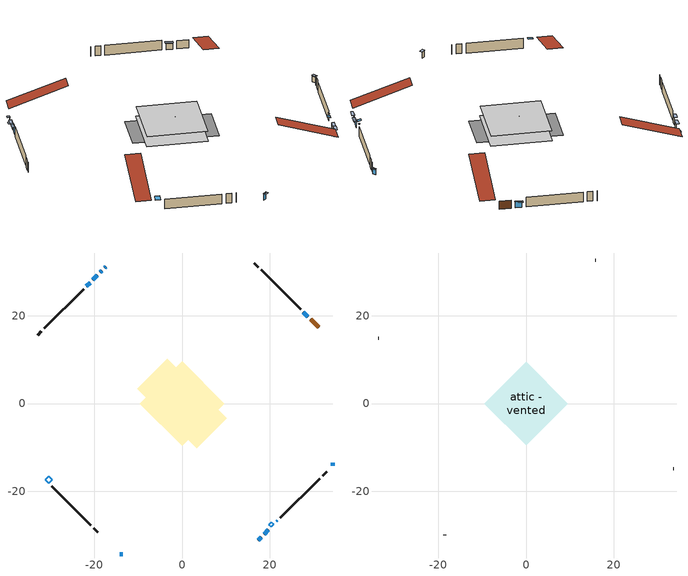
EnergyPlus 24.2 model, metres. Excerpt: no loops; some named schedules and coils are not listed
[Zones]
conditioned space
 floor adiabatic (AdiabaticFloorConstruction): -9.65,0 0,9.65 9.65,0 0,-9.65 z0
 floor foundation (Slab1 construction): -10.23,3.37 -3.37,10.23 10.23,-3.37 3.37,-10.23 z0
 wall outside (AdiabaticWallConstruction 1): 31.18,17.33 29.34,19.17 z0:2.03
 wall outside (AdiabaticWallConstruction): 17.33,-31.18 18.04,-30.46 z0:1.63; -14.21,-34.3 -13.5,-34.3 / 18.7,-29.81 19.71,-28.8 / 34.3,-14.21 34.3,-13.5 / 28.68,19.83 27.68,20.83 / -19.28,29.22 -20.29,28.22 z0:1.47; -17.33,31.18 -17.61,30.89 z0:0.92; -18.27,30.24 -18.63,29.88 z0:0.16; -20.94,27.56 -21.77,26.74 z0:1.78
 wall outside (Wall1 construction): 22.44,-26.07 31.38,-17.12 / -29.7,-18.81 -20.75,-27.75 / -22.43,26.08 -31.37,17.13 / 27.02,21.49 18.07,30.44 z0:2.44
 wall outside (Wall2 construction): 32.04,-16.47 32.94,-15.57 / -20.1,-28.41 -19.2,-29.31 / -32.03,16.48 -32.93,15.58 / 17.42,31.09 16.52,31.99 z0:2.44
 window (WindowConstruction 6): 17.33,-31.18 18.04,-30.46 z0:1.62
 window (WindowConstruction 4): -14.21,-34.3 -13.5,-34.3 z0:1.47
 window (WindowConstruction 5): 18.7,-29.81 19.71,-28.8 z0:1.47
 window (WindowConstruction 7): -17.33,31.18 -17.61,30.9 z0:0.91
 window (WindowConstruction 8): -18.27,30.24 -18.63,29.88 z0:0.15
 window (WindowConstruction): 34.3,-14.21 34.3,-13.5 z0:1.47
 window (WindowConstruction 1): 28.68,19.83 27.68,20.83 z0:1.47
 window (WindowConstruction 2): -19.28,29.22 -20.29,28.22 z0:1.47
 window (WindowConstruction 3): -20.95,27.56 -21.77,26.74 z0:1.78
 door (Door): 31.18,17.33 29.34,19.17 z0:2.03
 ceiling adiabatic (AdiabaticFloorConstruction): 0,-9.65 9.65,0 0,9.65 -9.65,0 z0
 roof outside (AdiabaticRoofConstruction): 20.95,-27.56,2.44 20.39,-27.01,2.7 19.81,-27.59,2.7 20.36,-28.15,2.44; 21.79,-26.73,2.44 21.61,-26.55,2.52 21.43,-26.74,2.52 21.6,-26.91,2.44; -30.36,-18.15,2.44 -29.57,-17.37,2.81 -30.4,-16.54,2.81 -31.18,-17.33,2.44
 skylight (SkylightConstruction): 20.95,-27.56,2.44 20.39,-27.01,2.7 19.81,-27.59,2.7 20.36,-28.15,2.44
 skylight (SkylightConstruction 1): 21.78,-26.73,2.44 21.61,-26.56,2.52 21.43,-26.74,2.52 21.6,-26.91,2.44
 skylight (SkylightConstruction 2): -30.36,-18.15,2.44 -29.57,-17.37,2.81 -30.4,-16.54,2.81 -31.18,-17.33,2.44
attic - vented
 floor to conditioned space (Floor1 construction Reversed): -9.52,0 0,9.52 9.52,0 0,-9.52 z2.44
 floor to conditioned space (Floor2 construction Reversed): -1.15,0 0,1.15 1.15,0 0,-1.15 z2.44
 wall outside (Wall3 construction): 33.59,-14.91 33.64,-14.86 / -18.54,-29.96 -18.49,-30.01 / -33.58,14.92 -33.63,14.87 / 15.86,32.65 15.81,32.69 z0:2.44
 roof outside (Roof1 construction): 16.67,-31.84,2.44 7.33,-22.5,6.84 4.87,-24.96,6.84 14.21,-34.3,2.44; -31.84,-16.67,2.44 -22.5,-7.33,6.84 -24.96,-4.87,6.84 -34.3,-14.21,2.44; -16.67,31.84,2.44 -7.33,22.5,6.84 -4.87,24.96,6.84 -14.21,34.3,2.44; 31.84,16.67,2.44 22.5,7.33,6.84 24.96,4.87,6.84 34.3,14.21,2.44
shading: 18.26,-30.25 17.12,-31.39 17.55,-31.82 18.69,-30.68 z1.92; -13.35,-34.3 -14.36,-34.3 -14.36,-34.91 -13.35,-34.91 z1.62; 19.81,-28.7 18.6,-29.91 19.03,-30.34 20.24,-29.13 z1.62; -17.72,30.79 -17.22,31.29 -17.65,31.72 -18.15,31.22 z1.06; -18.73,29.77 -18.16,30.34 -18.6,30.77 -19.16,30.21 z0.3; 34.3,-13.35 34.3,-14.36 34.91,-14.36 34.91,-13.35 z1.62; 27.57,20.94 28.79,19.72 29.22,20.15 28,21.37 z1.62; -20.39,28.11 -19.18,29.33 -19.61,29.76 -20.83,28.54 z1.62; -21.88,26.63 -20.84,27.67 -21.27,28.1 -22.31,27.06 z1.93
[Building]
Building 1: Terrain=Suburbs
[Site:Location]
Yarmouth AP_NS: Latitude {deg}=43.83; Longitude {deg}=-66.09; Time Zone {hr}=-4; Elevation {m}=43; Keep Site Location Information=Yes
[Site:GroundTemperature:Shallow]
4.08235, 2.59375, 2.47453, 3.18095, 6.01682, 8.83948, 11.2866, 12.8368, 12.9685, 11.7076, 9.32295, 6.58688
[Site:WaterMainsTemperature]
Calculation Method=Schedule; Temperature Schedule=mains temperature schedule
[Material] Roughness=Rough; Thermal Absorptance=0.9
Name | Thickness {m} | Conductivity {W/m-K} | Density {kg/m3} | Specific Heat {J/kg-K} | Solar Absorptance | Visible Absorptance
asphalt or fiberglass shingles | 0.00635 | 0.162714 | 1121.4 | 1465.45 | 0.4 | 0.4
asphalt or fiberglass shingles 1 | 0.00635 | 0.162714 | 1121.4 | 1465.45 | 0.7 | 0.7
ceiling loosefill ins | 0.254 | 0.0480833 | 16.02 | 1046.75 | 0.7 | 0.7
ceiling loosefill ins 1 | 0.0846667 | 0.0480833 | 16.02 | 1046.75 | 0.7 | 0.7
ceiling stud and cavity | 0.1397 | 0.130274 | 65.682 | 1177.47 | 0.7 | 0.7
ceiling stud and cavity 1 | 0.1397 | 0.119125 | 65.682 | 1177.47 | 0.7 | 0.7
concrete 4.0 in. | 0.1016 | 1.803125 | 2242.8 | 837.4 | 0.7 | 0.7
door material | 0.04445 | 0.053851 | 512.64 | 1214.23 | 0.7 | 0.7
exterior vertical ins | 0.0653177 | 0.029427 | 32.04 | 1214.23 | 0.7 | 0.7
floor covering | 0.0127 | 0.0433444 | 54.468 | 1339.84 | 0.6 | 0.6
floor rigid ins; roof rigid ins; wall rigid ins 1 | 0.512978 | 0.029427 | 32.04 | 1214.23 | 0.7 | 0.7
floor stud and cavity | 0.1397 | 1.75129 | 37.0049 | 1207.88 | 0.7 | 0.7
furniture material conditioned space 1 | 0.1524 | 0.115458 | 640.8 | 1214.23 | 0.6 | 0.6
gypsum board | 0.0127 | 0.160291 | 801 | 837.4 | 0.6 | 0.6
interior vertical ins | 0.025908 | 0.029427 | 32.04 | 1214.23 | 0.7 | 0.7
osb sheathing 0.5 in. | 0.0127 | 0.115458 | 512.64 | 1214.23 | 0.7 | 0.7
osb sheathing 0.75 in. | 0.01905 | 0.115458 | 512.64 | 1214.23 | 0.7 | 0.7
roof stud and cavity | 0.18415 | 1.78685 | 37.0049 | 1207.88 | 0.6 | 0.6
slab rigid ins | 0.0653415 | 0.029427 | 32.04 | 1214.23 | 0.7 | 0.7
wall rigid ins | 0.051816 | 0.029427 | 32.04 | 1214.23 | 0.7 | 0.7
wall stud and cavity | 0.1397 | 0.0799781 | 139.0536 | 1170.24 | 0.7 | 0.7
wall stud and cavity 1 | 0.1397 | 0.702165 | 139.0536 | 1170.24 | 0.7 | 0.7
wall stud and cavity 2 | 0.0889 | 6.1454 | 50.32683 | 1063.81 | 0.6 | 0.6
wall stud and cavity 3 | 0.0889 | 0.380278 | 52.3479 | 1209.89 | 0.7 | 0.7
wall stud and cavity 4 | 0.0889 | 0.391764 | 83.0341 | 1211.67 | 0.7 | 0.7
wood siding | 0.0254 | 0.102417 | 544.68 | 1172.36 | 0.4 | 0.4
wood siding 1 | 0.00254 | 0.102417 | 544.68 | 1172.36 | 0.4 | 0.4
wood siding 2; wood siding 3 | 0.0254 | 0.102417 | 544.68 | 1172.36 | 0.7 | 0.7
[WindowMaterial:SimpleGlazingSystem]
Name | U-Factor {W/m2-K} | Solar Heat Gain Coefficient
SkylightMaterial | 5.48599 | 0.7369
SkylightMaterial 1 | 5.27381 | 0.27
WindowMaterial | 2.77711 | 0.53
WindowMaterial 1 | 2.78392 | 0.68
WindowMaterial 2 | 2.918492 | 0.67
WindowMaterial 3 | 2.742474 | 0.56
WindowMaterial 4 | 2.60791 | 0.31
[Construction]
AdiabaticFloorConstruction: floor stud and cavity, floor rigid ins, osb sheathing 0.75 in., floor covering
AdiabaticRoofConstruction: asphalt or fiberglass shingles 1, roof rigid ins, osb sheathing 0.75 in., roof stud and cavity
AdiabaticWallConstruction: wood siding 2, wall rigid ins 1, wall stud and cavity 3, gypsum board
AdiabaticWallConstruction 1: wood siding 3, wall rigid ins 1, wall stud and cavity 3, gypsum board
Door: door material
Floor1 construction Reversed: gypsum board, ceiling stud and cavity, ceiling loosefill ins
Floor2 construction Reversed: gypsum board, ceiling stud and cavity 1, ceiling loosefill ins 1
furniture construction conditioned space 1: furniture material conditioned space 1
PartitionWallConstruction: gypsum board, wall stud and cavity 4, gypsum board
Roof1 construction: asphalt or fiberglass shingles
SkylightConstruction; SkylightConstruction 2: SkylightMaterial
SkylightConstruction 1: SkylightMaterial 1
Slab1 construction: slab rigid ins, concrete 4.0 in.
Wall1 construction: wood siding, wall rigid ins, osb sheathing 0.5 in., wall stud and cavity, gypsum board
Wall2 construction: wood siding, wall rigid ins, osb sheathing 0.5 in., wall stud and cavity 1, gypsum board
Wall3 construction: wood siding 1, wall stud and cavity 2
WindowConstruction; WindowConstruction 1; WindowConstruction 2; WindowConstruction 4; WindowConstruction 5: WindowMaterial
WindowConstruction 3: WindowMaterial 1
WindowConstruction 6: WindowMaterial 2
WindowConstruction 7: WindowMaterial 3
WindowConstruction 8: WindowMaterial 4
[Zone] Multiplier=1; Part of Total Floor Area=Yes
Name | Volume {m3}
attic - vented | 133.707
conditioned space | 457.8
[Space]
Name | Zone | Volume {m3}
attic - vented 1 | attic - vented | 133.707
conditioned space 1 | conditioned space | 457.8
[ZoneInfiltration:EffectiveLeakageArea]
infil attic - vented 1: Zone or Space=attic - vented 1; Schedule=Always On Discrete; Effective Air Leakage Area {cm2}=6687.48; Stack Coefficient=0.000475791; Wind Coefficient=1.47376e-05
[ZoneMixing]
whole house fan mix: Zone or Space=attic - vented; Schedule=Always On Continuous; Design Flow Rate Calculation Method=Flow/Zone; Design Flow Rate {m3/s}=0; Source Zone or Space=conditioned space
[SurfaceProperty:ExposedFoundationPerimeter]
Slab1: Exposed Perimeter Calculation Method=TotalExposedPerimeter; Total Exposed Perimeter {m}=57.851
[InternalMass] Zone or ZoneList=conditioned space; Space or SpaceList=conditioned space 1
Name | Construction | Surface Area {m2}
furniture mass conditioned space 1 | furniture construction conditioned space 1 | 149.132
partition wall mass | PartitionWallConstruction | 372.83
[Lights]
interior lighting: Zone or ZoneList or Space or SpaceList=conditioned space 1; Schedule=interior lighting schedule; Design Level Calculation Method=LightingLevel; Lighting Level {W}=343.2; Return Air Fraction=0; Fraction Radiant=0.6; Fraction Visible=0.2; Fraction Replaceable=1
[People]
occupants: Zone or ZoneList or Space or SpaceList=conditioned space 1; Number of People Schedule=occupants schedule; Number of People Calculation Method=People; Number of People=3; Fraction Radiant=0.314171; Sensible Heat Fraction=0.56303; Activity Level Schedule=occupants activity schedule; Carbon Dioxide Generation Rate {m3/s-W}=0; Enable ASHRAE 55 Comfort Warnings=No; Mean Radiant Temperature Calculation Type=EnclosureAveraged
[ElectricEquipment] Zone or ZoneList or Space or SpaceList=conditioned space 1; Design Level Calculation Method=EquipmentLevel
Name | Schedule | Design Level {W} | Fraction Latent | Fraction Radiant | Fraction Lost
clothes dryer | clothes dryer schedule | 140.772 | 0.015 | 0.081 | 0.85
clothes washer | clothes washer schedule | 32.1985 | 0.03 | 0.162 | 0.7
cooking range | cooking range schedule | 215.147 | 0.08 | 0.432 | 0.2
dishwasher | dishwasher schedule | 66.8632 | 0.3 | 0.18 | 0.4
fridge | fridge schedule | 72.9452 | 0 | 0.6 | 0
mech vent bath fan 0 | mech vent bath fan 0 schedule | 50.2 | 0 | 0 | 1
mech vent bath fan 1 | mech vent bath fan 1 schedule | 50.2 | 0 | 0 | 1
mech vent house fan | mech vent house fan schedule | 14.3333 | 0 | 0 | 1
mech vent house fan cfis | mech vent house fan cfis schedule | 0 | 0 | 0 | 0
mech vent range fan 0 | mech vent range fan 0 schedule | 57 | 0 | 0 | 1
misc plug loads | misc plug loads schedule | 494.7 | 0.045 | 0.513 | 0.1
whole house fan | Always On Discrete | 0 | 0 | 0 | 1
[OtherEquipment] Zone or ZoneList or Space or SpaceList=conditioned space 1; Design Level Calculation Method=EquipmentLevel
Name | Fuel Type | Schedule | Design Level {W} | Fraction Latent | Fraction Radiant | Fraction Lost
clothes dryer 1 | Electricity | clothes dryer schedule | 0 | 0.015 | 0.081 | 0.85
cooking range 1 | Electricity | cooking range schedule | 0 | 0.08 | 0.432 | 0.2
general water use latent | None | general water use schedule | 62.594 | 1 | 0 | 0
general water use sensible | None | general water use schedule | -61.6891 | 0 | 0.6 | 0
mech vent house fan latent load | None | Always On Discrete | 0 | 1 | 0 | 0
mech vent house fan sensible load | None | Always On Discrete | 0 | 0 | 0 | 0
water heater energy adjustment1 | Electricity | Always On Discrete | 0.01 | 0 | 0 | 1
[ZoneInfiltration:DesignFlowRate] Zone or ZoneList or Space or SpaceList=conditioned space 1; Schedule=Always On Discrete; Design Flow Rate Calculation Method=Flow/Zone; Design Flow Rate {m3/s}=0
infil flow; natural vent flow; whole house fan flow
[ZoneControl:Thermostat]
conditioned space Thermostat: Zone or ZoneList=conditioned space; Control Type Schedule=conditioned space Thermostat Schedule; Control 1=conditioned space temperature setpoint; Temperature Difference Between Cutout And Setpoint {deltaC}=0
[ThermostatSetpoint:DualSetpoint]
conditioned space temperature setpoint: Heating Setpoint Temperature Schedule=heating setpoint; Cooling Setpoint Temperature Schedule=cooling setpoint
[AirLoopHVAC:UnitarySystem]
unit heater unitary system: Control Type=Load; Controlling Zone or Thermostat Location=conditioned space; Dehumidification Control Type=None; Availability Schedule=Always On Discrete; Supply Fan=unit heater supply fan; Fan Placement=BlowThrough; Supply Air Fan Operating Mode Schedule=unit heater auto fan schedule; Heating Coil=unit heater htg coil; DX Heating Coil Sizing Ratio=1; Use DOAS DX Cooling Coil=No; Minimum Supply Air Temperature {C}=2; Latent Load Control=SensibleOnlyLoadControl; Cooling Supply Air Flow Rate Method=None; Heating Supply Air Flow Rate Method=SupplyAirFlowRate; Heating Supply Air Flow Rate {m3/s}=0.00141584; No Load Supply Air Flow Rate Method=SupplyAirFlowRate; No Load Supply Air Flow Rate {m3/s}=0; No Load Supply Air Flow Rate Control Set To Low Speed=Yes; Maximum Supply Air Temperature {C}=48.8889; Maximum Outdoor Dry-Bulb Temperature for Supplemental Heater Operation {C}=21; Ancillary On-Cycle Electric Power {W}=0; Ancillary Off-Cycle Electric Power {W}=0
[Zone equipment]
conditioned space: electric baseboard, unit heater unitary system
[Foundation:Kiva]
Foundation Kiva 1: Initial Indoor Air Temperature {C}=18; Interior Vertical Insulation Material=interior vertical ins; Interior Vertical Insulation Depth {m}=0.1016; Exterior Vertical Insulation Material=exterior vertical ins; Exterior Vertical Insulation Depth {m}=0.599999; Wall Height Above Grade {m}=0.1016; Wall Depth Below Slab {m}=0.2032
[Foundation:Kiva:Settings]
Soil Conductivity {W/m-K}=0.849921; Soil Density {kg/m3}=1842.3; Soil Specific Heat {J/kg-K}=418.7; Ground Solar Absorptivity=0.9; Ground Thermal Absorptivity=0.9; Ground Surface Roughness {m}=0.03; Far-Field Width {m}=40; Deep-Ground Boundary Condition=ZeroFlux; Deep-Ground Depth {m}=40; Minimum Cell Dimension {m}=0.2; Maximum Cell Growth Coefficient=3; Simulation Timestep=Timestep
[Exterior:Lights]
exterior lighting: Schedule=exterior lighting schedule; Design Level {W}=75.6
[EnergyManagementSystem:Sensor] Output:Variable or Output:Meter Index Key=conditioned space
Name | Output:Variable or Output:Meter
conditioned_space_clg_unmet_s | Zone Cooling Setpoint Not Met Time
conditioned_space_htg_unmet_s | Zone Heating Setpoint Not Met Time
fridge_tin_s; tin_s; tin_s_1 | Zone Mean Air Temperature
tout_s | Zone Outdoor Air Drybulb Temperature
win_s | Zone Air Humidity Ratio
[Schedule:Constant]
Name | Hourly Value
Always On Continuous; mech vent house fan schedule; mech vent house fan cfis schedule; Always On Discrete | 1
occupants activity schedule | 117.228
fridge schedule; unit heater auto fan schedule | 0
[Schedule:Week:Daily]
interior lighting schedule Week Rule - Jan1-Jan27: interior lighting schedule day, interior lighting schedule day, interior lighting schedule day, interior lighting schedule day, interior lighting schedule day, interior lighting schedule day, interior lighting schedule day, interior lighting schedule default day, interior lighting schedule default day, interior lighting schedule default day, interior lighting schedule default day, interior lighting schedule default day
interior lighting schedule Week Rule - Jan28-Feb3: interior lighting schedule day, interior lighting schedule day, interior lighting schedule day, interior lighting schedule day, interior lighting schedule day 1, interior lighting schedule day 1, interior lighting schedule day 1, interior lighting schedule default day, interior lighting schedule default day, interior lighting schedule default day, interior lighting schedule default day, interior lighting schedule default day
interior lighting schedule Week Rule - Feb4-Feb24: interior lighting schedule day 1, interior lighting schedule day 1, interior lighting schedule day 1, interior lighting schedule day 1, interior lighting schedule day 1, interior lighting schedule day 1, interior lighting schedule day 1, interior lighting schedule default day, interior lighting schedule default day, interior lighting schedule default day, interior lighting schedule default day, interior lighting schedule default day
interior lighting schedule Week Rule - Feb25-Mar3: interior lighting schedule day 1, interior lighting schedule day 1, interior lighting schedule day 1, interior lighting schedule day 1, interior lighting schedule day 2, interior lighting schedule day 2, interior lighting schedule day 2, interior lighting schedule default day, interior lighting schedule default day, interior lighting schedule default day, interior lighting schedule default day, interior lighting schedule default day
interior lighting schedule Week Rule - Mar4-Mar31: interior lighting schedule day 2, interior lighting schedule day 2, interior lighting schedule day 2, interior lighting schedule day 2, interior lighting schedule day 2, interior lighting schedule day 2, interior lighting schedule day 2, interior lighting schedule default day, interior lighting schedule default day, interior lighting schedule default day, interior lighting schedule default day, interior lighting schedule default day
interior lighting schedule Week Rule - Apr1-Apr28: interior lighting schedule day 3, interior lighting schedule day 3, interior lighting schedule day 3, interior lighting schedule day 3, interior lighting schedule day 3, interior lighting schedule day 3, interior lighting schedule day 3, interior lighting schedule default day, interior lighting schedule default day, interior lighting schedule default day, interior lighting schedule default day, interior lighting schedule default day
interior lighting schedule Week Rule - Apr29-May5: interior lighting schedule day 3, interior lighting schedule day 3, interior lighting schedule day 4, interior lighting schedule day 4, interior lighting schedule day 4, interior lighting schedule day 4, interior lighting schedule day 4, interior lighting schedule default day, interior lighting schedule default day, interior lighting schedule default day, interior lighting schedule default day, interior lighting schedule default day
interior lighting schedule Week Rule - May6-May26: interior lighting schedule day 4, interior lighting schedule day 4, interior lighting schedule day 4, interior lighting schedule day 4, interior lighting schedule day 4, interior lighting schedule day 4, interior lighting schedule day 4, interior lighting schedule default day, interior lighting schedule default day, interior lighting schedule default day, interior lighting schedule default day, interior lighting schedule default day
interior lighting schedule Week Rule - May27-Jun2: interior lighting schedule day 4, interior lighting schedule day 4, interior lighting schedule day 4, interior lighting schedule day 4, interior lighting schedule day 4, interior lighting schedule day 5, interior lighting schedule day 5, interior lighting schedule default day, interior lighting schedule default day, interior lighting schedule default day, interior lighting schedule default day, interior lighting schedule default day
interior lighting schedule Week Rule - Jun3-Jun30: interior lighting schedule day 5, interior lighting schedule day 5, interior lighting schedule day 5, interior lighting schedule day 5, interior lighting schedule day 5, interior lighting schedule day 5, interior lighting schedule day 5, interior lighting schedule default day, interior lighting schedule default day, interior lighting schedule default day, interior lighting schedule default day, interior lighting schedule default day
interior lighting schedule Week Rule - Jul1-Jul28: interior lighting schedule day 6, interior lighting schedule day 6, interior lighting schedule day 6, interior lighting schedule day 6, interior lighting schedule day 6, interior lighting schedule day 6, interior lighting schedule day 6, interior lighting schedule default day, interior lighting schedule default day, interior lighting schedule default day, interior lighting schedule default day, interior lighting schedule default day
interior lighting schedule Week Rule - Jul29-Aug4: interior lighting schedule day 6, interior lighting schedule day 6, interior lighting schedule day 6, interior lighting schedule day 7, interior lighting schedule day 7, interior lighting schedule day 7, interior lighting schedule day 7, interior lighting schedule default day, interior lighting schedule default day, interior lighting schedule default day, interior lighting schedule default day, interior lighting schedule default day
interior lighting schedule Week Rule - Aug5-Aug25: interior lighting schedule day 7, interior lighting schedule day 7, interior lighting schedule day 7, interior lighting schedule day 7, interior lighting schedule day 7, interior lighting schedule day 7, interior lighting schedule day 7, interior lighting schedule default day, interior lighting schedule default day, interior lighting schedule default day, interior lighting schedule default day, interior lighting schedule default day
interior lighting schedule Week Rule - Aug26-Sep1: interior lighting schedule day 7, interior lighting schedule day 7, interior lighting schedule day 7, interior lighting schedule day 7, interior lighting schedule day 7, interior lighting schedule day 7, interior lighting schedule day 8, interior lighting schedule default day, interior lighting schedule default day, interior lighting schedule default day, interior lighting schedule default day, interior lighting schedule default day
interior lighting schedule Week Rule - Sep2-Sep29: interior lighting schedule day 8, interior lighting schedule day 8, interior lighting schedule day 8, interior lighting schedule day 8, interior lighting schedule day 8, interior lighting schedule day 8, interior lighting schedule day 8, interior lighting schedule default day, interior lighting schedule default day, interior lighting schedule default day, interior lighting schedule default day, interior lighting schedule default day
interior lighting schedule Week Rule - Sep30-Oct6: interior lighting schedule day 8, interior lighting schedule day 9, interior lighting schedule day 9, interior lighting schedule day 9, interior lighting schedule day 9, interior lighting schedule day 9, interior lighting schedule day 9, interior lighting schedule default day, interior lighting schedule default day, interior lighting schedule default day, interior lighting schedule default day, interior lighting schedule default day
interior lighting schedule Week Rule - Oct7-Oct27: interior lighting schedule day 9, interior lighting schedule day 9, interior lighting schedule day 9, interior lighting schedule day 9, interior lighting schedule day 9, interior lighting schedule day 9, interior lighting schedule day 9, interior lighting schedule default day, interior lighting schedule default day, interior lighting schedule default day, interior lighting schedule default day, interior lighting schedule default day
interior lighting schedule Week Rule - Oct28-Nov3: interior lighting schedule day 9, interior lighting schedule day 9, interior lighting schedule day 9, interior lighting schedule day 9, interior lighting schedule day 10, interior lighting schedule day 10, interior lighting schedule day 10, interior lighting schedule default day, interior lighting schedule default day, interior lighting schedule default day, interior lighting schedule default day, interior lighting schedule default day
interior lighting schedule Week Rule - Nov4-Nov24: interior lighting schedule day 10, interior lighting schedule day 10, interior lighting schedule day 10, interior lighting schedule day 10, interior lighting schedule day 10, interior lighting schedule day 10, interior lighting schedule day 10, interior lighting schedule default day, interior lighting schedule default day, interior lighting schedule default day, interior lighting schedule default day, interior lighting schedule default day
interior lighting schedule Week Rule - Nov25-Dec1: interior lighting schedule day 10, interior lighting schedule day 10, interior lighting schedule day 10, interior lighting schedule day 10, interior lighting schedule day 10, interior lighting schedule day 10, interior lighting schedule day 11, interior lighting schedule default day, interior lighting schedule default day, interior lighting schedule default day, interior lighting schedule default day, interior lighting schedule default day
interior lighting schedule Week Rule - Dec2-Dec31: interior lighting schedule day 11, interior lighting schedule day 11, interior lighting schedule day 11, interior lighting schedule day 11, interior lighting schedule day 11, interior lighting schedule day 11, interior lighting schedule day 11, interior lighting schedule default day, interior lighting schedule default day, interior lighting schedule default day, interior lighting schedule default day, interior lighting schedule default day
occupants schedule Week Rule - Jan1-Dec31: occupants schedule day, occupants schedule day, occupants schedule day, occupants schedule day, occupants schedule day, occupants schedule day, occupants schedule day, occupants schedule default day, occupants schedule default day, occupants schedule default day, occupants schedule default day, occupants schedule default day
clothes dryer schedule Week Rule - Jan1-Dec31: clothes dryer schedule day, clothes dryer schedule day, clothes dryer schedule day, clothes dryer schedule day, clothes dryer schedule day, clothes dryer schedule day, clothes dryer schedule day, clothes dryer schedule default day, clothes dryer schedule default day, clothes dryer schedule default day, clothes dryer schedule default day, clothes dryer schedule default day
clothes washer schedule Week Rule - Jan1-Dec31: clothes washer schedule day, clothes washer schedule day, clothes washer schedule day, clothes washer schedule day, clothes washer schedule day, clothes washer schedule day, clothes washer schedule day, clothes washer schedule default day, clothes washer schedule default day, clothes washer schedule default day, clothes washer schedule default day, clothes washer schedule default day
cooking range schedule Week Rule - Jan1-Dec31: cooking range schedule day, cooking range schedule day, cooking range schedule day, cooking range schedule day, cooking range schedule day, cooking range schedule day, cooking range schedule day, cooking range schedule default day, cooking range schedule default day, cooking range schedule default day, cooking range schedule default day, cooking range schedule default day
dishwasher schedule Week Rule - Jan1-Dec31: dishwasher schedule day, dishwasher schedule day, dishwasher schedule day, dishwasher schedule day, dishwasher schedule day, dishwasher schedule day, dishwasher schedule day, dishwasher schedule default day, dishwasher schedule default day, dishwasher schedule default day, dishwasher schedule default day, dishwasher schedule default day
mech vent bath fan 0 schedule Week Rule - Jan1-Dec31: mech vent bath fan 0 schedule day, mech vent bath fan 0 schedule day, mech vent bath fan 0 schedule day, mech vent bath fan 0 schedule day, mech vent bath fan 0 schedule day, mech vent bath fan 0 schedule day, mech vent bath fan 0 schedule day, mech vent bath fan 0 schedule default day, mech vent bath fan 0 schedule default day, mech vent bath fan 0 schedule default day, mech vent bath fan 0 schedule default day, mech vent bath fan 0 schedule default day
mech vent bath fan 1 schedule Week Rule - Jan1-Dec31: mech vent bath fan 1 schedule day, mech vent bath fan 1 schedule day, mech vent bath fan 1 schedule day, mech vent bath fan 1 schedule day, mech vent bath fan 1 schedule day, mech vent bath fan 1 schedule day, mech vent bath fan 1 schedule day, mech vent bath fan 1 schedule default day, mech vent bath fan 1 schedule default day, mech vent bath fan 1 schedule default day, mech vent bath fan 1 schedule default day, mech vent bath fan 1 schedule default day
mech vent range fan 0 schedule Week Rule - Jan1-Dec31: mech vent range fan 0 schedule day, mech vent range fan 0 schedule day, mech vent range fan 0 schedule day, mech vent range fan 0 schedule day, mech vent range fan 0 schedule day, mech vent range fan 0 schedule day, mech vent range fan 0 schedule day, mech vent range fan 0 schedule default day, mech vent range fan 0 schedule default day, mech vent range fan 0 schedule default day, mech vent range fan 0 schedule default day, mech vent range fan 0 schedule default day
misc plug loads schedule Week Rule - Jan1-Dec31: misc plug loads schedule day, misc plug loads schedule day, misc plug loads schedule day, misc plug loads schedule day, misc plug loads schedule day, misc plug loads schedule day, misc plug loads schedule day, misc plug loads schedule default day, misc plug loads schedule default day, misc plug loads schedule default day, misc plug loads schedule default day, misc plug loads schedule default day
general water use schedule Week Rule - Jan1-Dec31: general water use schedule day, general water use schedule day, general water use schedule day, general water use schedule day, general water use schedule day, general water use schedule day, general water use schedule day, general water use schedule default day, general water use schedule default day, general water use schedule default day, general water use schedule default day, general water use schedule default day
exterior lighting schedule Week Rule - Jan1-Jan27: exterior lighting schedule day, exterior lighting schedule day, exterior lighting schedule day, exterior lighting schedule day, exterior lighting schedule day, exterior lighting schedule day, exterior lighting schedule day, exterior lighting schedule default day, exterior lighting schedule default day, exterior lighting schedule default day, exterior lighting schedule default day, exterior lighting schedule default day
exterior lighting schedule Week Rule - Jan28-Feb3: exterior lighting schedule day, exterior lighting schedule day, exterior lighting schedule day, exterior lighting schedule day, exterior lighting schedule day 1, exterior lighting schedule day 1, exterior lighting schedule day 1, exterior lighting schedule default day, exterior lighting schedule default day, exterior lighting schedule default day, exterior lighting schedule default day, exterior lighting schedule default day
exterior lighting schedule Week Rule - Feb4-Feb24: exterior lighting schedule day 1, exterior lighting schedule day 1, exterior lighting schedule day 1, exterior lighting schedule day 1, exterior lighting schedule day 1, exterior lighting schedule day 1, exterior lighting schedule day 1, exterior lighting schedule default day, exterior lighting schedule default day, exterior lighting schedule default day, exterior lighting schedule default day, exterior lighting schedule default day
exterior lighting schedule Week Rule - Feb25-Mar3: exterior lighting schedule day 1, exterior lighting schedule day 1, exterior lighting schedule day 1, exterior lighting schedule day 1, exterior lighting schedule day 2, exterior lighting schedule day 2, exterior lighting schedule day 2, exterior lighting schedule default day, exterior lighting schedule default day, exterior lighting schedule default day, exterior lighting schedule default day, exterior lighting schedule default day
exterior lighting schedule Week Rule - Mar4-Mar31: exterior lighting schedule day 2, exterior lighting schedule day 2, exterior lighting schedule day 2, exterior lighting schedule day 2, exterior lighting schedule day 2, exterior lighting schedule day 2, exterior lighting schedule day 2, exterior lighting schedule default day, exterior lighting schedule default day, exterior lighting schedule default day, exterior lighting schedule default day, exterior lighting schedule default day
exterior lighting schedule Week Rule - Apr1-Apr28: exterior lighting schedule day 3, exterior lighting schedule day 3, exterior lighting schedule day 3, exterior lighting schedule day 3, exterior lighting schedule day 3, exterior lighting schedule day 3, exterior lighting schedule day 3, exterior lighting schedule default day, exterior lighting schedule default day, exterior lighting schedule default day, exterior lighting schedule default day, exterior lighting schedule default day
exterior lighting schedule Week Rule - Apr29-May5: exterior lighting schedule day 3, exterior lighting schedule day 3, exterior lighting schedule day 4, exterior lighting schedule day 4, exterior lighting schedule day 4, exterior lighting schedule day 4, exterior lighting schedule day 4, exterior lighting schedule default day, exterior lighting schedule default day, exterior lighting schedule default day, exterior lighting schedule default day, exterior lighting schedule default day
exterior lighting schedule Week Rule - May6-May26: exterior lighting schedule day 4, exterior lighting schedule day 4, exterior lighting schedule day 4, exterior lighting schedule day 4, exterior lighting schedule day 4, exterior lighting schedule day 4, exterior lighting schedule day 4, exterior lighting schedule default day, exterior lighting schedule default day, exterior lighting schedule default day, exterior lighting schedule default day, exterior lighting schedule default day
exterior lighting schedule Week Rule - May27-Jun2: exterior lighting schedule day 4, exterior lighting schedule day 4, exterior lighting schedule day 4, exterior lighting schedule day 4, exterior lighting schedule day 4, exterior lighting schedule day 5, exterior lighting schedule day 5, exterior lighting schedule default day, exterior lighting schedule default day, exterior lighting schedule default day, exterior lighting schedule default day, exterior lighting schedule default day
exterior lighting schedule Week Rule - Jun3-Jun30: exterior lighting schedule day 5, exterior lighting schedule day 5, exterior lighting schedule day 5, exterior lighting schedule day 5, exterior lighting schedule day 5, exterior lighting schedule day 5, exterior lighting schedule day 5, exterior lighting schedule default day, exterior lighting schedule default day, exterior lighting schedule default day, exterior lighting schedule default day, exterior lighting schedule default day
exterior lighting schedule Week Rule - Jul1-Jul28: exterior lighting schedule day 6, exterior lighting schedule day 6, exterior lighting schedule day 6, exterior lighting schedule day 6, exterior lighting schedule day 6, exterior lighting schedule day 6, exterior lighting schedule day 6, exterior lighting schedule default day, exterior lighting schedule default day, exterior lighting schedule default day, exterior lighting schedule default day, exterior lighting schedule default day
exterior lighting schedule Week Rule - Jul29-Aug4: exterior lighting schedule day 6, exterior lighting schedule day 6, exterior lighting schedule day 6, exterior lighting schedule day 7, exterior lighting schedule day 7, exterior lighting schedule day 7, exterior lighting schedule day 7, exterior lighting schedule default day, exterior lighting schedule default day, exterior lighting schedule default day, exterior lighting schedule default day, exterior lighting schedule default day
[Schedule:Year]
interior lighting schedule: interior lighting schedule Week Rule - Jan1-Jan27, 1, 1, 1, 27, interior lighting schedule Week Rule - Jan28-Feb3, 1, 28, 2, 3, interior lighting schedule Week Rule - Feb4-Feb24, 2, 4, 2, 24, interior lighting schedule Week Rule - Feb25-Mar3, 2, 25, 3, 3, interior lighting schedule Week Rule - Mar4-Mar31, 3, 4, 3, 31, interior lighting schedule Week Rule - Apr1-Apr28, 4, 1, 4, 28, interior lighting schedule Week Rule - Apr29-May5, 4, 29, 5, 5, interior lighting schedule Week Rule - May6-May26, 5, 6, 5, 26, interior lighting schedule Week Rule - May27-Jun2, 5, 27, 6, 2, interior lighting schedule Week Rule - Jun3-Jun30, 6, 3, 6, 30, interior lighting schedule Week Rule - Jul1-Jul28, 7, 1, 7, 28, interior lighting schedule Week Rule - Jul29-Aug4, 7, 29, 8, 4, interior lighting schedule Week Rule - Aug5-Aug25, 8, 5, 8, 25, interior lighting schedule Week Rule - Aug26-Sep1, 8, 26, 9, 1, interior lighting schedule Week Rule - Sep2-Sep29, 9, 2, 9, 29, interior lighting schedule Week Rule - Sep30-Oct6, 9, 30, 10, 6, interior lighting schedule Week Rule - Oct7-Oct27, 10, 7, 10, 27, interior lighting schedule Week Rule - Oct28-Nov3, 10, 28, 11, 3, interior lighting schedule Week Rule - Nov4-Nov24, 11, 4, 11, 24, interior lighting schedule Week Rule - Nov25-Dec1, 11, 25, 12, 1, interior lighting schedule Week Rule - Dec2-Dec31, 12, 2, 12, 31
occupants schedule: occupants schedule Week Rule - Jan1-Dec31, 1, 1, 12, 31
clothes dryer schedule: clothes dryer schedule Week Rule - Jan1-Dec31, 1, 1, 12, 31
clothes washer schedule: clothes washer schedule Week Rule - Jan1-Dec31, 1, 1, 12, 31
cooking range schedule: cooking range schedule Week Rule - Jan1-Dec31, 1, 1, 12, 31
dishwasher schedule: dishwasher schedule Week Rule - Jan1-Dec31, 1, 1, 12, 31
mech vent bath fan 0 schedule: mech vent bath fan 0 schedule Week Rule - Jan1-Dec31, 1, 1, 12, 31
mech vent bath fan 1 schedule: mech vent bath fan 1 schedule Week Rule - Jan1-Dec31, 1, 1, 12, 31
mech vent range fan 0 schedule: mech vent range fan 0 schedule Week Rule - Jan1-Dec31, 1, 1, 12, 31
misc plug loads schedule: misc plug loads schedule Week Rule - Jan1-Dec31, 1, 1, 12, 31
general water use schedule: general water use schedule Week Rule - Jan1-Dec31, 1, 1, 12, 31
exterior lighting schedule: exterior lighting schedule Week Rule - Jan1-Jan27, 1, 1, 1, 27, exterior lighting schedule Week Rule - Jan28-Feb3, 1, 28, 2, 3, exterior lighting schedule Week Rule - Feb4-Feb24, 2, 4, 2, 24, exterior lighting schedule Week Rule - Feb25-Mar3, 2, 25, 3, 3, exterior lighting schedule Week Rule - Mar4-Mar31, 3, 4, 3, 31, exterior lighting schedule Week Rule - Apr1-Apr28, 4, 1, 4, 28, exterior lighting schedule Week Rule - Apr29-May5, 4, 29, 5, 5, exterior lighting schedule Week Rule - May6-May26, 5, 6, 5, 26, exterior lighting schedule Week Rule - May27-Jun2, 5, 27, 6, 2, exterior lighting schedule Week Rule - Jun3-Jun30, 6, 3, 6, 30, exterior lighting schedule Week Rule - Jul1-Jul28, 7, 1, 7, 28, exterior lighting schedule Week Rule - Jul29-Aug4, 7, 29, 8, 4, exterior lighting schedule Week Rule - Aug5-Aug25, 8, 5, 8, 25, exterior lighting schedule Week Rule - Aug26-Sep1, 8, 26, 9, 1, exterior lighting schedule Week Rule - Sep2-Sep29, 9, 2, 9, 29, exterior lighting schedule Week Rule - Sep30-Oct6, 9, 30, 10, 6, exterior lighting schedule Week Rule - Oct7-Oct27, 10, 7, 10, 27, exterior lighting schedule Week Rule - Oct28-Nov3, 10, 28, 11, 3, exterior lighting schedule Week Rule - Nov4-Nov24, 11, 4, 11, 24, exterior lighting schedule Week Rule - Nov25-Dec1, 11, 25, 12, 1, exterior lighting schedule Week Rule - Dec2-Dec31, 12, 2, 12, 31
[Schedule:Compact]
conditioned space Thermostat Schedule: Through: 12/31, For: AllDays, Until: 24:00, 4
mains temperature schedule: Through: 01/01, For: AllDays, Until: 24:00, 8.11167, Through: 01/02, For: AllDays, Until: 24:00, 8.06167, Through: 01/03, For: AllDays, Until: 24:00, 8.01222, Through: 01/04, For: AllDays, Until: 24:00, 7.96333, Through: 01/05, For: AllDays, Until: 24:00, 7.91556, Through: 01/06, For: AllDays, Until: 24:00, 7.86889, Through: 01/07, For: AllDays, Until: 24:00, 7.82278, Through: 01/08, For: AllDays, Until: 24:00, 7.77778, Through: 01/09, For: AllDays, Until: 24:00, 7.73333, Through: 01/10, For: AllDays, Until: 24:00, 7.69056, Through: 01/11, For: AllDays, Until: 24:00, 7.64778, Through: 01/12, For: AllDays, Until: 24:00, 7.60667, Through: 01/13, For: AllDays, Until: 24:00, 7.56611, Through: 01/14, For: AllDays, Until: 24:00, 7.52722, Through: 01/15, For: AllDays, Until: 24:00, 7.48833, Through: 01/16, For: AllDays, Until: 24:00, 7.45111, Through: 01/17, For: AllDays, Until: 24:00, 7.415, Through: 01/18, For: AllDays, Until: 24:00, 7.37944, Through: 01/19, For: AllDays, Until: 24:00, 7.345, Through: 01/20, For: AllDays, Until: 24:00, 7.31222, Through: 01/21, For: AllDays, Until: 24:00, 7.28, Through: 01/22, For: AllDays, Until: 24:00, 7.24889, Through: 01/23, For: AllDays, Until: 24:00, 7.21889, Through: 01/24, For: AllDays, Until: 24:00, 7.18944, Through: 01/25, For: AllDays, Until: 24:00, 7.16167, Through: 01/26, For: AllDays, Until: 24:00, 7.135, Through: 01/27, For: AllDays, Until: 24:00, 7.10944, Through: 01/28, For: AllDays, Until: 24:00, 7.085, Through: 01/29, For: AllDays, Until: 24:00, 7.06167, Through: 01/30, For: AllDays, Until: 24:00, 7.03944, Through: 01/31, For: AllDays, Until: 24:00, 7.01833, Through: 02/01, For: AllDays, Until: 24:00, 6.99833, Through: 02/02, For: AllDays, Until: 24:00, 6.97944, Through: 02/03, For: AllDays, Until: 24:00, 6.96167, Through: 02/04, For: AllDays, Until: 24:00, 6.945, Through: 02/05, For: AllDays, Until: 24:00, 6.93, Through: 02/06, For: AllDays, Until: 24:00, 6.91556, Through: 02/07, For: AllDays, Until: 24:00, 6.90278, Through: 02/08, For: AllDays, Until: 24:00, 6.89111, Through: 02/09, For: AllDays, Until: 24:00, 6.88, Through: 02/10, For: AllDays, Until: 24:00, 6.87056, Through: 02/11, For: AllDays, Until: 24:00, 6.86222, Through: 02/12, For: AllDays, Until: 24:00, 6.85556, Through: 02/13, For: AllDays, Until: 24:00, 6.84944, Through: 02/14, For: AllDays, Until: 24:00, 6.845, Through: 02/15, For: AllDays, Until: 24:00, 6.84167, Through: 02/16, For: AllDays, Until: 24:00, 6.83889, Through: 02/17, For: AllDays, Until: 24:00, 6.83778, Through: 02/18, For: AllDays, Until: 24:00, 6.83833, Through: 02/19, For: AllDays, Until: 24:00, 6.83944, Through: 02/20, For: AllDays, Until: 24:00, 6.84222, Through: 02/21, For: AllDays, Until: 24:00, 6.84556, Through: 02/22, For: AllDays, Until: 24:00, 6.85056, Through: 02/23, For: AllDays, Until: 24:00, 6.85667, Through: 02/24, For: AllDays, Until: 24:00, 6.86389, Through: 02/25, For: AllDays, Until: 24:00, 6.87222, Through: 02/26, For: AllDays, Until: 24:00, 6.88222, Through: 02/27, For: AllDays, Until: 24:00, 6.89278, Through: 02/28, For: AllDays, Until: 24:00, 6.905, Through: 03/01, For: AllDays, Until: 24:00, 6.91833, Through: 03/02, For: AllDays, Until: 24:00, 6.93278, Through: 03/03, For: AllDays, Until: 24:00, 6.94833, Through: 03/04, For: AllDays, Until: 24:00, 6.965, Through: 03/05, For: AllDays, Until: 24:00, 6.98278, Through: 03/06, For: AllDays, Until: 24:00, 7.00167, Through: 03/07, For: AllDays, Until: 24:00, 7.02222, Through: 03/08, For: AllDays, Until: 24:00, 7.04333, Through: 03/09, For: AllDays, Until: 24:00, 7.06611, Through: 03/10, For: AllDays, Until: 24:00, 7.08944, Through: 03/11, For: AllDays, Until: 24:00, 7.11444, Through: 03/12, For: AllDays, Until: 24:00, 7.14, Through: 03/13, For: AllDays, Until: 24:00, 7.16722, Through: 03/14, For: AllDays, Until: 24:00, 7.195, Through: 03/15, For: AllDays, Until: 24:00, 7.22444, Through: 03/16, For: AllDays, Until: 24:00, 7.25444, Through: 03/17, For: AllDays, Until: 24:00, 7.28556, Through: 03/18, For: AllDays, Until: 24:00, 7.31833, Through: 03/19, For: AllDays, Until: 24:00, 7.35167, Through: 03/20, For: AllDays, Until: 24:00, 7.38611, Through: 03/21, For: AllDays, Until: 24:00, 7.42167, Through: 03/22, For: AllDays, Until: 24:00, 7.45833, Through: 03/23, For: AllDays, Until: 24:00, 7.49556, Through: 03/24, For: AllDays, Until: 24:00, 7.53444, Through: 03/25, For: AllDays, Until: 24:00, 7.57389, Through: 03/26, For: AllDays, Until: 24:00, 7.61444, Through: 03/27, For: AllDays, Until: 24:00, 7.65611, Through: 03/28, For: AllDays, Until: 24:00, 7.69833, Through: 03/29, For: AllDays, Until: 24:00, 7.74167, Through: 03/30, For: AllDays, Until: 24:00, 7.78611, Through: 03/31, For: AllDays, Until: 24:00, 7.83111, Through: 04/01, For: AllDays, Until: 24:00, 7.87778, Through: 04/02, For: AllDays, Until: 24:00, 7.92444, Through: 04/03, For: AllDays, Until: 24:00, 7.97278, Through: 04/04, For: AllDays, Until: 24:00, 8.02111, Through: 04/05, For: AllDays, Until: 24:00, 8.07111, Through: 04/06, For: AllDays, Until: 24:00, 8.12167, Through: 04/07, For: AllDays, Until: 24:00, 8.17278, Through: 04/08, For: AllDays, Until: 24:00, 8.225, Through: 04/09, For: AllDays, Until: 24:00, 8.27778, Through: 04/10, For: AllDays, Until: 24:00, 8.33111, Through: 04/11, For: AllDays, Until: 24:00, 8.38556, Through: 04/12, For: AllDays, Until: 24:00, 8.44111, Through: 04/13, For: AllDays, Until: 24:00, 8.49667, Through: 04/14, For: AllDays, Until: 24:00, 8.55333, Through: 04/15, For: AllDays, Until: 24:00, 8.61056, Through: 04/16, For: AllDays, Until: 24:00, 8.66833, Through: 04/17, For: AllDays, Until: 24:00, 8.72722, Through: 04/18, For: AllDays, Until: 24:00, 8.78667, Through: 04/19, For: AllDays, Until: 24:00, 8.84611, Through: 04/20, For: AllDays, Until: 24:00, 8.90667, Through: 04/21, For: AllDays, Until: 24:00, 8.96778, Through: 04/22, For: AllDays, Until: 24:00, 9.02944, Through: 04/23, For: AllDays, Until: 24:00, 9.09167, Through: 04/24, For: AllDays, Until: 24:00, 9.15444, Through: 04/25, For: AllDays, Until: 24:00, 9.21778, Through: 04/26, For: AllDays, Until: 24:00, 9.28111, Through: 04/27, For: AllDays, Until: 24:00, 9.34556, Through: 04/28, For: AllDays, Until: 24:00, 9.41, Through: 04/29, For: AllDays, Until: 24:00, 9.475, Through: 04/30, For: AllDays, Until: 24:00, 9.54056, Through: 05/01, For: AllDays, Until: 24:00, 9.60667, Through: 05/02, For: AllDays, Until: 24:00, 9.67278, Through: 05/03, For: AllDays, Until: 24:00, 9.73944, Through: 05/04, For: AllDays, Until: 24:00, 9.80667, Through: 05/05, For: AllDays, Until: 24:00, 9.87389, Through: 05/06, For: AllDays, Until: 24:00, 9.94111, Through: 05/07, For: AllDays, Until: 24:00, 10.0094, Through: 05/08, For: AllDays, Until: 24:00, 10.0772, Through: 05/09, For: AllDays, Until: 24:00, 10.1456, Through: 05/10, For: AllDays, Until: 24:00, 10.2144, Through: 05/11, For: AllDays, Until: 24:00, 10.2833, Through: 05/12, For: AllDays, Until: 24:00, 10.3522, Through: 05/13, For: AllDays, Until: 24:00, 10.4211, Through: 05/14, For: AllDays, Until: 24:00, 10.4906, Through: 05/15, For: AllDays, Until: 24:00, 10.56, Through: 05/16, For: AllDays, Until: 24:00, 10.6294, Through: 05/17, For: AllDays, Until: 24:00, 10.6989, Through: 05/18, For: AllDays, Until: 24:00, 10.7683, Through: 05/19, For: AllDays, Until: 24:00, 10.8383, Through: 05/20, For: AllDays, Until: 24:00, 10.9078, Through: 05/21, For: AllDays, Until: 24:00, 10.9772, Through: 05/22, For: AllDays, Until: 24:00, 11.0472, Through: 05/23, For: AllDays, Until: 24:00, 11.1167, Through: 05/24, For: AllDays, Until: 24:00, 11.1861, Through: 05/25, For: AllDays, Until: 24:00, 11.2556, Through: 05/26, For: AllDays, Until: 24:00, 11.325, Through: 05/27, For: AllDays, Until: 24:00, 11.3939, Through: 05/28, For: AllDays, Until: 24:00, 11.4633, Through: 05/29, For: AllDays, Until: 24:00, 11.5317, Through: 05/30, For: AllDays, Until: 24:00, 11.6006, Through: 05/31, For: AllDays, Until: 24:00, 11.6689, Through: 06/01, For: AllDays, Until: 24:00, 11.7372, Through: 06/02, For: AllDays, Until: 24:00, 11.805, Through: 06/03, For: AllDays, Until: 24:00, 11.8728, Through: 06/04, For: AllDays, Until: 24:00, 11.9406, Through: 06/05, For: AllDays, Until: 24:00, 12.0072, Through: 06/06, For: AllDays, Until: 24:00, 12.0744, Through: 06/07, For: AllDays, Until: 24:00, 12.1406, Through: 06/08, For: AllDays, Until: 24:00, 12.2067, Through: 06/09, For: AllDays, Until: 24:00, 12.2722, Through: 06/10, For: AllDays, Until: 24:00, 12.3378, Through: 06/11, For: AllDays, Until: 24:00, 12.4022, Through: 06/12, For: AllDays, Until: 24:00, 12.4667, Through: 06/13, For: AllDays, Until: 24:00, 12.5306, Through: 06/14, For: AllDays, Until: 24:00, 12.5939, Through: 06/15, For: AllDays, Until: 24:00, 12.6567, Through: 06/16, For: AllDays, Until: 24:00, 12.7194, Through: 06/17, For: AllDays, Until: 24:00, 12.7811, Through: 06/18, For: AllDays, Until: 24:00, 12.8422, Through: 06/19, For: AllDays, Until: 24:00, 12.9028, Through: 06/20, For: AllDays, Until: 24:00, 12.9633, Through: 06/21, For: AllDays, Until: 24:00, 13.0228, Through: 06/22, For: AllDays, Until: 24:00, 13.0817, Through: 06/23, For: AllDays, Until: 24:00, 13.1394, Through: 06/24, For: AllDays, Until: 24:00, 13.1972, Through: 06/25, For: AllDays, Until: 24:00, 13.2539, Through: 06/26, For: AllDays, Until: 24:00, 13.31, Through: 06/27, For: AllDays, Until: 24:00, 13.3656, Through: 06/28, For: AllDays, Until: 24:00, 13.42, Through: 06/29, For: AllDays, Until: 24:00, 13.4744, Through: 06/30, For: AllDays, Until: 24:00, 13.5272, Through: 07/01, For: AllDays, Until: 24:00, 13.58, Through: 07/02, For: AllDays, Until: 24:00, 13.6311, Through: 07/03, For: AllDays, Until: 24:00, 13.6822, Through: 07/04, For: AllDays, Until: 24:00, 13.7322, Through: 07/05, For: AllDays, Until: 24:00, 13.7811, Through: 07/06, For: AllDays, Until: 24:00, 13.8294, Through: 07/07, For: AllDays, Until: 24:00, 13.8767, Through: 07/08, For: AllDays, Until: 24:00, 13.9233, Through: 07/09, For: AllDays, Until: 24:00, 13.9689, Through: 07/10, For: AllDays, Until: 24:00, 14.0133, Through: 07/11, For: AllDays, Until: 24:00, 14.0572, Through: 07/12, For: AllDays, Until: 24:00, 14.1, Through: 07/13, For: AllDays, Until: 24:00, 14.1422, Through: 07/14, For: AllDays, Until: 24:00, 14.1828, Through: 07/15, For: AllDays, Until: 24:00, 14.2228, Through: 07/16, For: AllDays, Until: 24:00, 14.2617, Through: 07/17, For: AllDays, Until: 24:00, 14.2994, Through: 07/18, For: AllDays, Until: 24:00, 14.3367, Through: 07/19, For: AllDays, Until: 24:00, 14.3722, Through: 07/20, For: AllDays, Until: 24:00, 14.4072, Through: 07/21, For: AllDays, Until: 24:00, 14.4411, Through: 07/22, For: AllDays, Until: 24:00, 14.4739, Through: 07/23, For: AllDays, Until: 24:00, 14.5056, Through: 07/24, For: AllDays, Until: 24:00, 14.5361, Through: 07/25, For: AllDays, Until: 24:00, 14.5656, Through: 07/26, For: AllDays, Until: 24:00, 14.5944, Through: 07/27, For: AllDays, Until: 24:00, 14.6217, Through: 07/28, For: AllDays, Until: 24:00, 14.6478, Through: 07/29, For: AllDays, Until: 24:00, 14.6728, Through: 07/30, For: AllDays, Until: 24:00, 14.6972, Through: 07/31, For: AllDays, Until: 24:00, 14.72, Through: 08/01, For: AllDays, Until: 24:00, 14.7417, Through: 08/02, For: AllDays, Until: 24:00, 14.7622, Through: 08/03, For: AllDays, Until: 24:00, 14.7817, Through: 08/04, For: AllDays, Until: 24:00, 14.8, Through: 08/05, For: AllDays, Until: 24:00, 14.8172, Through: 08/06, For: AllDays, Until: 24:00, 14.8333, Through: 08/07, For: AllDays, Until: 24:00, 14.8483, Through: 08/08, For: AllDays, Until: 24:00, 14.8617, Through: 08/09, For: AllDays, Until: 24:00, 14.8744, Through: 08/10, For: AllDays, Until: 24:00, 14.8856, Through: 08/11, For: AllDays, Until: 24:00, 14.8956, Through: 08/12, For: AllDays, Until: 24:00, 14.9044, Through: 08/13, For: AllDays, Until: 24:00, 14.9122, Through: 08/14, For: AllDays, Until: 24:00, 14.9189, Through: 08/15, For: AllDays, Until: 24:00, 14.9239, Through: 08/16, For: AllDays, Until: 24:00, 14.9283, Through: 08/17, For: AllDays, Until: 24:00, 14.9311, Through: 08/18, For: AllDays, Until: 24:00, 14.9328, Through: 08/19, For: AllDays, Until: 24:00, 14.9333, Through: 08/20, For: AllDays, Until: 24:00, 14.9328, Through: 08/21, For: AllDays, Until: 24:00, 14.9311, Through: 08/22, For: AllDays, Until: 24:00, 14.9278, Through: 08/23, For: AllDays, Until: 24:00, 14.9239, Through: 08/24, For: AllDays, Until: 24:00, 14.9183, Through: 08/25, For: AllDays, Until: 24:00, 14.9117, Through: 08/26, For: AllDays, Until: 24:00, 14.9039, Through: 08/27, For: AllDays, Until: 24:00, 14.895, Through: 08/28, For: AllDays, Until: 24:00, 14.8844, Through: 08/29, For: AllDays, Until: 24:00, 14.8733, Through: 08/30, For: AllDays, Until: 24:00, 14.8606, Through: 08/31, For: AllDays, Until: 24:00, 14.8472, Through: 09/01, For: AllDays, Until: 24:00, 14.8322, Through: 09/02, For: AllDays, Until: 24:00, 14.8161, Through: 09/03, For: AllDays, Until: 24:00, 14.7989, Through: 09/04, For: AllDays, Until: 24:00, 14.7806, Through: 09/05, For: AllDays, Until: 24:00, 14.7606, Through: 09/06, For: AllDays, Until: 24:00, 14.74, Through: 09/07, For: AllDays, Until: 24:00, 14.7183, Through: 09/08, For: AllDays, Until: 24:00, 14.695, Through: 09/09, For: AllDays, Until: 24:00, 14.6711, Through: 09/10, For: AllDays, Until: 24:00, 14.6461, Through: 09/11, For: AllDays, Until: 24:00, 14.6194, Through: 09/12, For: AllDays, Until: 24:00, 14.5922, Through: 09/13, For: AllDays, Until: 24:00, 14.5633, Through: 09/14, For: AllDays, Until: 24:00, 14.5339, Through: 09/15, For: AllDays, Until: 24:00, 14.5033, Through: 09/16, For: AllDays, Until: 24:00, 14.4717, Through: 09/17, For: AllDays, Until: 24:00, 14.4383, Through: 09/18, For: AllDays, Until: 24:00, 14.4044, Through: 09/19, For: AllDays, Until: 24:00, 14.37, Through: 09/20, For: AllDays, Until: 24:00, 14.3339, Through: 09/21, For: AllDays, Until: 24:00, 14.2967, Through: 09/22, For: AllDays, Until: 24:00, 14.2589, Through: 09/23, For: AllDays, Until: 24:00, 14.22, Through: 09/24, For: AllDays, Until: 24:00, 14.18, Through: 09/25, For: AllDays, Until: 24:00, 14.1389, Through: 09/26, For: AllDays, Until: 24:00, 14.0967, Through: 09/27, For: AllDays, Until: 24:00, 14.0539, Through: 09/28, For: AllDays, Until: 24:00, 14.01, Through: 09/29, For: AllDays, Until: 24:00, 13.9656, Through: 09/30, For: AllDays, Until: 24:00, 13.9194, Through: 10/01, For: AllDays, Until: 24:00, 13.8733, Through: 10/02, For: AllDays, Until: 24:00, 13.8256, Through: 10/03, For: AllDays, Until: 24:00, 13.7772, Through: 10/04, For: AllDays, Until: 24:00, 13.7283, Through: 10/05, For: AllDays, Until: 24:00, 13.6783, Through: 10/06, For: AllDays, Until: 24:00, 13.6272, Through: 10/07, For: AllDays, Until: 24:00, 13.5756, Through: 10/08, For: AllDays, Until: 24:00, 13.5233, Through: 10/09, For: AllDays, Until: 24:00, 13.47, Through: 10/10, For: AllDays, Until: 24:00, 13.4161, Through: 10/11, For: AllDays, Until: 24:00, 13.3611, Through: 10/12, For: AllDays, Until: 24:00, 13.3061, Through: 10/13, For: AllDays, Until: 24:00, 13.2494, Through: 10/14, For: AllDays, Until: 24:00, 13.1928, Through: 10/15, For: AllDays, Until: 24:00, 13.135, Through: 10/16, For: AllDays, Until: 24:00, 13.0767, Through: 10/17, For: AllDays, Until: 24:00, 13.0178, Through: 10/18, For: AllDays, Until: 24:00, 12.9583, Through: 10/19, For: AllDays, Until: 24:00, 12.8983, Through: 10/20, For: AllDays, Until: 24:00, 12.8378, Through: 10/21, For: AllDays, Until: 24:00, 12.7761, Through: 10/22, For: AllDays, Until: 24:00, 12.7144, Through: 10/23, For: AllDays, Until: 24:00, 12.6522, Through: 10/24, For: AllDays, Until: 24:00, 12.5889, Through: 10/25, For: AllDays, Until: 24:00, 12.5256, Through: 10/26, For: AllDays, Until: 24:00, 12.4617, Through: 10/27, For: AllDays, Until: 24:00, 12.3972, Through: 10/28, For: AllDays, Until: 24:00, 12.3328, Through: 10/29, For: AllDays, Until: 24:00, 12.2672, Through: 10/30, For: AllDays, Until: 24:00, 12.2017, Through: 10/31, For: AllDays, Until: 24:00, 12.1356, Through: 11/01, For: AllDays, Until: 24:00, 12.0689, Through: 11/02, For: AllDays, Until: 24:00, 12.0022, Through: 11/03, For: AllDays, Until: 24:00, 11.935, Through: 11/04, For: AllDays, Until: 24:00, 11.8678, Through: 11/05, For: AllDays, Until: 24:00, 11.8, Through: 11/06, For: AllDays, Until: 24:00, 11.7322, Through: 11/07, For: AllDays, Until: 24:00, 11.6639, Through: 11/08, For: AllDays, Until: 24:00, 11.5956, Through: 11/09, For: AllDays, Until: 24:00, 11.5267, Through: 11/10, For: AllDays, Until: 24:00, 11.4578, Through: 11/11, For: AllDays, Until: 24:00, 11.3889, Through: 11/12, For: AllDays, Until: 24:00, 11.3194, Through: 11/13, For: AllDays, Until: 24:00, 11.25, Through: 11/14, For: AllDays, Until: 24:00, 11.1806, Through: 11/15, For: AllDays, Until: 24:00, 11.1111, Through: 11/16, For: AllDays, Until: 24:00, 11.0417, Through: 11/17, For: AllDays, Until: 24:00, 10.9722, Through: 11/18, For: AllDays, Until: 24:00, 10.9022, Through: 11/19, For: AllDays, Until: 24:00, 10.8328, Through: 11/20, For: AllDays, Until: 24:00, 10.7633, Through: 11/21, For: AllDays, Until: 24:00, 10.6933, Through: 11/22, For: AllDays, Until: 24:00, 10.6239, Through: 11/23, For: AllDays, Until: 24:00, 10.5544, Through: 11/24, For: AllDays, Until: 24:00, 10.485, Through: 11/25, For: AllDays, Until: 24:00, 10.4161, Through: 11/26, For: AllDays, Until: 24:00, 10.3467, Through: 11/27, For: AllDays, Until: 24:00, 10.2778, Through: 11/28, For: AllDays, Until: 24:00, 10.2089, Through: 11/29, For: AllDays, Until: 24:00, 10.1406, Through: 11/30, For: AllDays, Until: 24:00, 10.0722, Through: 12/01, For: AllDays, Until: 24:00, 10.0039, Through: 12/02, For: AllDays, Until: 24:00, 9.93611, Through: 12/03, For: AllDays, Until: 24:00, 9.86833, Through: 12/04, For: AllDays, Until: 24:00, 9.80111, Through: 12/05, For: AllDays, Until: 24:00, 9.73444, Through: 12/06, For: AllDays, Until: 24:00, 9.66778, Through: 12/07, For: AllDays, Until: 24:00, 9.60167, Through: 12/08, For: AllDays, Until: 24:00, 9.53556, Through: 12/09, For: AllDays, Until: 24:00, 9.47, Through: 12/10, For: AllDays, Until: 24:00, 9.405, Through: 12/11, For: AllDays, Until: 24:00, 9.34056, Through: 12/12, For: AllDays, Until: 24:00, 9.27611, Through: 12/13, For: AllDays, Until: 24:00, 9.21278, Through: 12/14, For: AllDays, Until: 24:00, 9.14944, Through: 12/15, For: AllDays, Until: 24:00, 9.08667, Through: 12/16, For: AllDays, Until: 24:00, 9.02444, Through: 12/17, For: AllDays, Until: 24:00, 8.96333, Through: 12/18, For: AllDays, Until: 24:00, 8.90222, Through: 12/19, For: AllDays, Until: 24:00, 8.84167, Through: 12/20, For: AllDays, Until: 24:00, 8.78167, Through: 12/21, For: AllDays, Until: 24:00, 8.72278, Through: 12/22, For: AllDays, Until: 24:00, 8.66389, Through: 12/23, For: AllDays, Until: 24:00, 8.60611, Through: 12/24, For: AllDays, Until: 24:00, 8.54889, Through: 12/25, For: AllDays, Until: 24:00, 8.49222, Through: 12/26, For: AllDays, Until: 24:00, 8.43667, Through: 12/27, For: AllDays, Until: 24:00, 8.38167, Through: 12/28, For: AllDays, Until: 24:00, 8.32722, Through: 12/29, For: AllDays, Until: 24:00, 8.27333, Through: 12/30, For: AllDays, Until: 24:00, 8.22056, Through: 12/31, For: AllDays, Until: 24:00, 8.16889
